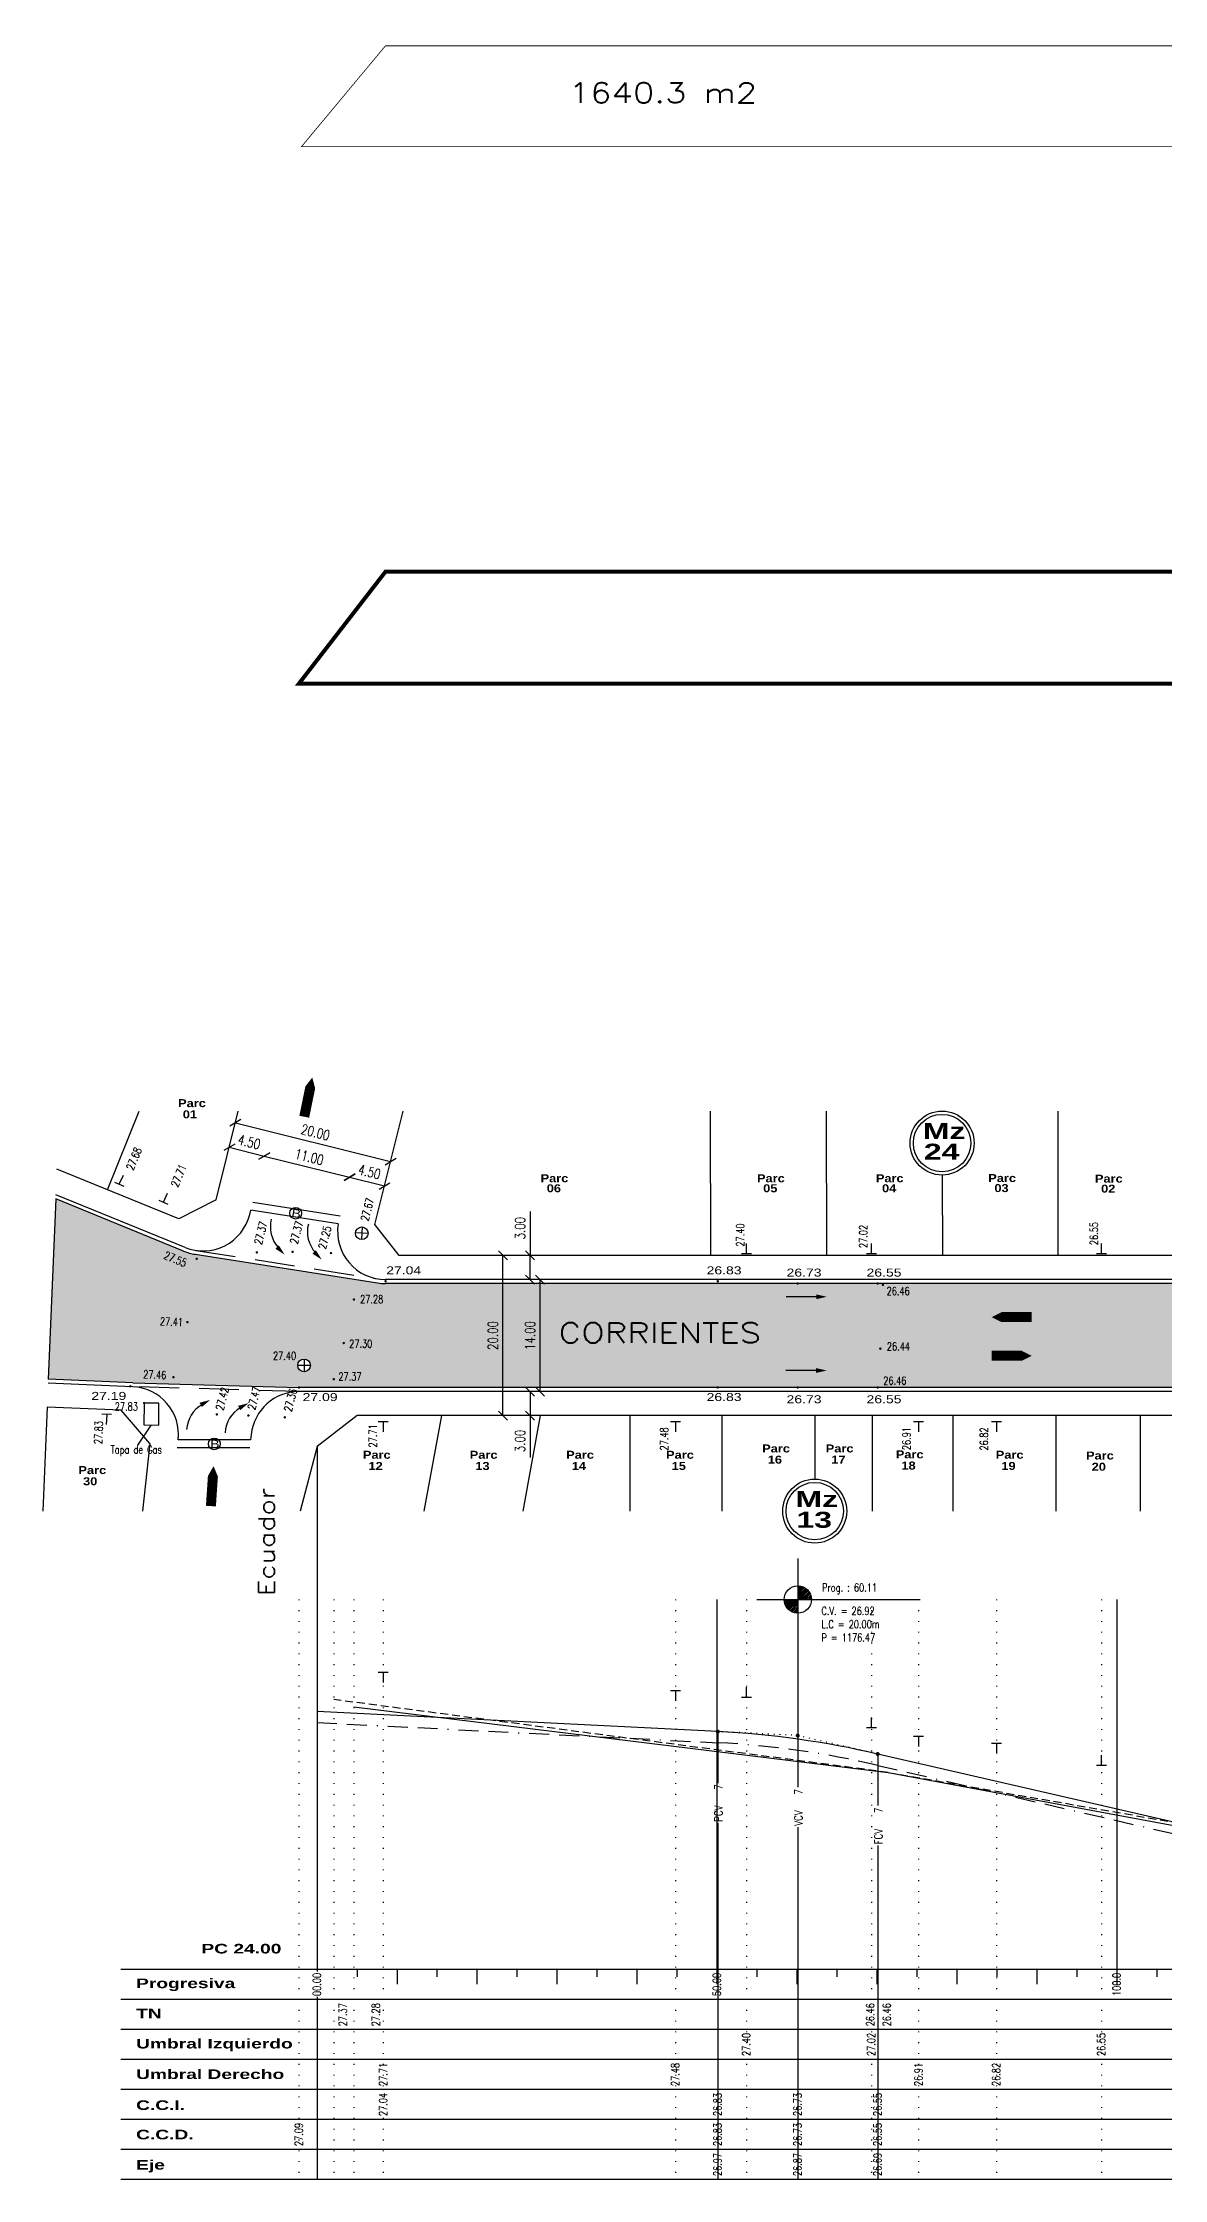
# Model space of a CAD drawing. Header units: millimetres. Extents: x 2417 to 3577, y 653 to 1650.
# Drawn here: x 2417.1 to 2557.4, y 1127 to 1394 of the extents above; entities that cross this region are included whole.
import ezdxf

# ---------------------------------------------------------------- set-up
doc = ezdxf.new("R2010")
doc.units = ezdxf.units.MM
doc.header["$MEASUREMENT"] = 0
for name, pattern in [('BORDER2', [0.875, 0.25, -0.125, 0.25, -0.125, 0, -0.125]), ('DOT2', [0.125, 0, -0.125]), ('HIDDENX2', [0.75, 0.5, -0.25])]:
    doc.linetypes.add(name, pattern=pattern)
for name, color, linetype in [('Badenes', 254, 'Continuous'), ('Bordes', 2, 'Continuous'), ('Calles', 2, 'Continuous'), ('CordonCuneta', 254, 'Continuous'), ('CordonIntegral', 2, 'Continuous'), ('CotasProy', 2, 'Continuous'), ('CotasTN', 30, 'Continuous'), ('Dim', 254, 'Continuous'), ('DireccionAgua', 2, 'Continuous'), ('EjeProy', 8, 'Continuous'), ('LineAux', 7, 'Continuous'), ('LOTES', 7, 'Continuous'), ('MANZANAS', 7, 'Continuous'), ('Nomenclatura', 2, 'Continuous'), ('PavProyectado', 254, 'Continuous'), ('Sup', 1, 'Continuous'), ('TnDer', 92, 'HIDDENX2'), ('TnIzq', 240, 'Continuous')]:
    doc.layers.add(name, color=color, linetype=linetype)
doc.styles.add('Arial Black DAM', font='')
doc.styles.add('SimplexDAM', font='simplex.shx', dxfattribs={"width": 0.75})
doc.styles.add('WMF-Arial0', font='ARIAL.TTF')
doc.styles.get('Arial Black DAM').set_extended_font_data('Arial Black')
doc.dimstyles.new('Dam2', dxfattribs={"dimtxt": 1.25, "dimasz": 1.125, "dimexe": 1.25, "dimexo": 0.625, "dimtad": 1, "dimzin": 1, "dimdsep": 46, "dimtxsty": 'SimplexDAM', "dimblk": 'OBLIQUE', "dimcen": 1, "dimse1": 1, "dimse2": 1, "dimclrd": 254, "dimclrt": 254, "dimaunit": 1, "dimadec": 4, "dimazin": 0, "dimtfac": 1, "dimtmove": 0, "dimatfit": 3, "dimldrblk": 'OBLIQUE', "dimfxl": 1, "dimarcsym": 0})

# ---------------------------------------------------------------- blocks, each defined once
blk = doc.blocks.new('umbral')
at = {"layer": 'CotasTN'}
for points in [[(-0.625, 0), (0.625, 0)], [(0, 0), (0, 1.25)]]:
    blk.add_lwpolyline(points, dxfattribs=at)
blk = doc.blocks.new('_Oblique')
at = {"color": 0, "linetype": 'ByBlock', "lineweight": -2}
blk.add_line((-0.5, -0.5), (0.5, 0.5), dxfattribs=at)
blk = doc.blocks.new('*D92')
at = {"layer": 'DEFPOINTS', "color": 0}
for p in [(2474.67, 1242.46), (2474.67, 1242.46), (2474.67, 1222.46)]:
    blk.add_point(p, dxfattribs=at)
at = {"layer": 'PavProyectado', "color": 254, "lineweight": -2}
blk.add_line((2474.67, 1222.46), (2474.67, 1242.46), dxfattribs=at)
at = {"layer": 'PavProyectado', "color": 254, "lineweight": -2, "xscale": 1.125, "yscale": 1.125, "zscale": 1.125}
for p, rotation in [((2474.67, 1242.46), 90), ((2474.67, 1222.46), 270)]:
    blk.add_blockref('_Oblique', p, dxfattribs=dict(at, rotation=rotation))
at = {"layer": 'PavProyectado', "color": 254, "insert": (2473.42, 1232.46), "char_height": 1.25, "attachment_point": 5, "rotation": 90, "style": 'SimplexDAM'}
blk.add_mtext('20.00', dxfattribs=at)
blk = doc.blocks.new('*D93')
at = {"layer": 'DEFPOINTS', "color": 0}
for p in [(2478.07, 1225.46), (2479.32, 1225.46), (2479.32, 1222.46)]:
    blk.add_point(p, dxfattribs=at)
at = {"layer": 'Dim', "color": 254, "lineweight": -2}
for p, q in [((2478.07, 1225.46), (2478.07, 1222.46)), ((2478.07, 1222.46), (2478.07, 1217.23))]:
    blk.add_line(p, q, dxfattribs=at)
at = {"layer": 'Dim', "color": 254, "lineweight": -2, "xscale": 1.125, "yscale": 1.125, "zscale": 1.125}
for p, rotation in [((2478.07, 1225.46), 90), ((2478.07, 1222.46), 270)]:
    blk.add_blockref('_Oblique', p, dxfattribs=dict(at, rotation=rotation))
at = {"layer": 'Dim', "color": 254, "insert": (2476.82, 1219.28), "char_height": 1.25, "attachment_point": 5, "rotation": 90, "style": 'SimplexDAM'}
blk.add_mtext('3.00', dxfattribs=at)
blk = doc.blocks.new('*D94')
at = {"layer": 'DEFPOINTS', "color": 0}
for p in [(2479.32, 1239.46), (2479.32, 1239.46), (2478.07, 1225.46)]:
    blk.add_point(p, dxfattribs=at)
at = {"layer": 'PavProyectado', "color": 254, "lineweight": -2}
blk.add_line((2479.32, 1225.46), (2479.32, 1239.46), dxfattribs=at)
at = {"layer": 'PavProyectado', "color": 254, "lineweight": -2, "xscale": 1.125, "yscale": 1.125, "zscale": 1.125}
for p, rotation in [((2479.32, 1239.46), 90), ((2479.32, 1225.46), 270)]:
    blk.add_blockref('_Oblique', p, dxfattribs=dict(at, rotation=rotation))
at = {"layer": 'PavProyectado', "color": 254, "insert": (2478.07, 1232.46), "char_height": 1.25, "attachment_point": 5, "rotation": 90, "style": 'SimplexDAM'}
blk.add_mtext('14.00', dxfattribs=at)
blk = doc.blocks.new('*D95')
at = {"layer": 'DEFPOINTS', "color": 0}
for p in [(2478.07, 1242.46), (2478.07, 1242.46), (2478.07, 1239.46)]:
    blk.add_point(p, dxfattribs=at)
at = {"layer": 'Dim', "color": 254, "lineweight": -2}
for p in [(2478.07, 1247.94), (2478.07, 1239.46)]:
    blk.add_line(p, (2478.07, 1242.46), dxfattribs=at)
at = {"layer": 'Dim', "color": 254, "lineweight": -2, "xscale": 1.125, "yscale": 1.125, "zscale": 1.125}
for p, rotation in [((2478.07, 1242.46), 90), ((2478.07, 1239.46), 270)]:
    blk.add_blockref('_Oblique', p, dxfattribs=dict(at, rotation=rotation))
at = {"layer": 'Dim', "color": 254, "insert": (2476.82, 1245.88), "char_height": 1.25, "attachment_point": 5, "rotation": 90, "style": 'SimplexDAM'}
blk.add_mtext('3.00', dxfattribs=at)
blk = doc.blocks.new('*D96')
at = {"layer": 'DEFPOINTS', "color": 0}
for p in [(2441.22, 1259.05), (2460.63, 1254.22), (2460.63, 1254.22)]:
    blk.add_point(p, dxfattribs=at)
at = {"layer": 'Dim', "color": 254, "lineweight": -2}
blk.add_line((2441.22, 1259.05), (2460.63, 1254.22), dxfattribs=at)
at = {"layer": 'Dim', "color": 254, "lineweight": -2, "xscale": 1.125, "yscale": 1.125, "zscale": 1.125}
for p, rotation in [((2441.22, 1259.05), 166.0402999999989), ((2460.63, 1254.22), 346.0402999999989)]:
    blk.add_blockref('_Oblique', p, dxfattribs=dict(at, rotation=rotation))
at = {"layer": 'Dim', "color": 254, "insert": (2451.23, 1257.85), "char_height": 1.25, "attachment_point": 5, "rotation": 346.0403, "style": 'SimplexDAM'}
blk.add_mtext('20.00', dxfattribs=at)
blk = doc.blocks.new('*D97')
at = {"layer": 'DEFPOINTS', "color": 0}
for p in [(2441.47, 1260.03), (2445.84, 1258.94), (2444.83, 1254.89)]:
    blk.add_point(p, dxfattribs=at)
at = {"layer": 'Dim', "color": 254, "lineweight": -2}
blk.add_line((2440.46, 1255.98), (2444.83, 1254.89), dxfattribs=at)
at = {"layer": 'Dim', "color": 254, "lineweight": -2, "xscale": 1.125, "yscale": 1.125, "zscale": 1.125}
for p, rotation in [((2440.46, 1255.98), 166.0402999999989), ((2444.83, 1254.89), 346.0402999999989)]:
    blk.add_blockref('_Oblique', p, dxfattribs=dict(at, rotation=rotation))
at = {"layer": 'Dim', "color": 254, "insert": (2442.95, 1256.65), "char_height": 1.25, "attachment_point": 5, "rotation": 346.0403, "style": 'SimplexDAM'}
blk.add_mtext('4.50', dxfattribs=at)
blk = doc.blocks.new('*D98')
at = {"layer": 'DEFPOINTS', "color": 0}
for p in [(2445.84, 1258.94), (2455.5, 1252.24), (2455.5, 1252.24)]:
    blk.add_point(p, dxfattribs=at)
at = {"layer": 'Dim', "color": 254, "lineweight": -2}
blk.add_line((2444.83, 1254.89), (2455.5, 1252.24), dxfattribs=at)
at = {"layer": 'Dim', "color": 254, "lineweight": -2, "xscale": 1.125, "yscale": 1.125, "zscale": 1.125}
for p, rotation in [((2444.83, 1254.89), 166.0402999999989), ((2455.5, 1252.24), 346.0402999999989)]:
    blk.add_blockref('_Oblique', p, dxfattribs=dict(at, rotation=rotation))
at = {"layer": 'Dim', "color": 254, "insert": (2450.47, 1254.78), "char_height": 1.25, "attachment_point": 5, "rotation": 346.0403, "style": 'SimplexDAM'}
blk.add_mtext('11.00', dxfattribs=at)
blk = doc.blocks.new('*D99')
at = {"layer": 'DEFPOINTS', "color": 0}
for p in [(2455.5, 1252.24), (2459.87, 1251.15), (2460, 1251.67)]:
    blk.add_point(p, dxfattribs=at)
at = {"layer": 'Dim', "color": 254, "lineweight": -2}
blk.add_line((2455.5, 1252.24), (2459.87, 1251.15), dxfattribs=at)
at = {"layer": 'Dim', "color": 254, "lineweight": -2, "xscale": 1.125, "yscale": 1.125, "zscale": 1.125}
for p, rotation in [((2455.5, 1252.24), 166.0402999999989), ((2459.87, 1251.15), 346.0402999999989)]:
    blk.add_blockref('_Oblique', p, dxfattribs=dict(at, rotation=rotation))
at = {"layer": 'Dim', "color": 254, "insert": (2457.99, 1252.91), "char_height": 1.25, "attachment_point": 5, "rotation": 346.0403, "style": 'SimplexDAM'}
blk.add_mtext('4.50', dxfattribs=at)

msp = doc.modelspace()

# ---------------------------------------------------------------- hatches: boundary and pattern name
at = {"layer": 'Dim'}
h = msp.add_hatch(dxfattribs=at)
h.set_pattern_fill('LINE', color=256, scale=0.046875, angle=45, style=0)
h.set_pattern_definition([(45, (2624.75019, 996.9559), (-0.10523738, 0.10523738), [])])
h.paths.add_polyline_path([(2511.537, 1201.187), (2511.537, 1199.477), (2513.247, 1199.477, 0.4142136)])
h.paths.add_polyline_path([(2511.537, 1197.768), (2511.537, 1199.477), (2509.828, 1199.477, 0.4142136)])
at = {"layer": 'PavProyectado'}
h = msp.add_hatch(dxfattribs=at)
h.set_pattern_fill('DOTS', color=256, scale=10, style=0)
h.paths.add_polyline_path([(2587.785, 1239.277), (2571.016, 1238.965, -0.0064053), (2570.849, 1238.961, -1.0028888), (2570.699, 1238.961), (2521.612, 1238.961, -1), (2521.462, 1238.961), (2511.612, 1238.961, -1), (2511.462, 1238.961), (2460.001, 1238.961, -0.0393164), (2458.984, 1239.041), (2436.195, 1242.612, -0.0583005), (2434.739, 1243.015), (2418.753, 1249.522), (2417.816, 1226.995), (2428.38, 1226.556, -0.000094), (2428.382, 1226.556), (2449.094, 1225.963, -0.9857936), (2449.244, 1225.961), (2501.463, 1225.961, -1.1257799), (2501.612, 1225.961), (2511.462, 1225.961, -1), (2511.612, 1225.961), (2521.462, 1225.961, -1), (2521.612, 1225.961), (2565.782, 1225.961, -0.9316386), (2565.931, 1225.971), (2585.158, 1228.71)])
h.paths.add_polyline_path([(2454.762, 1231.444, -1), (2454.77, 1231.594, -1)], flags=16)
h.paths.add_polyline_path([(2456.045, 1237.036, -1), (2456.038, 1236.887, -1)], flags=16)
h.paths.add_polyline_path([(2453.519, 1226.923, -1), (2453.527, 1227.073, -1)], flags=16)
h.paths.add_polyline_path([(2449.017, 1228.723, -1), (2450.601, 1228.723, -1)], flags=16)
h.paths.add_polyline_path([(2435.228, 1234.211, -1), (2435.221, 1234.061, -1)], flags=16)
h.paths.add_polyline_path([(2436.387, 1242.13, -1), (2436.379, 1241.98, -1)], flags=16)
h.paths.add_polyline_path([(2433.47, 1227.168, -1), (2433.478, 1227.318, -1)], flags=16)
h.paths.add_polyline_path([(2521.868, 1230.893, -1), (2521.86, 1230.743, -1)], flags=16)
h.paths.add_polyline_path([(2522.198, 1238.86, -1), (2522.19, 1238.71, -1)], flags=16)
h.paths.add_polyline_path([(2570.065, 1231.01, -1), (2570.057, 1230.86, -1)], flags=16)
h.paths.add_polyline_path([(2571.808, 1238.24, -1), (2571.8, 1238.09, -1)], flags=16)
h.paths.add_polyline_path([(2586.173, 1234.22, -1), (2586.165, 1234.07, -1)], flags=16)
h.paths.add_polyline_path([(2472.483, 1230.273), (2472.483, 1234.648), (2474.358, 1234.648), (2474.358, 1230.273)], flags=24)
h.paths.add_polyline_path([(2477.135, 1230.362), (2477.135, 1234.559), (2479.01, 1234.559), (2479.01, 1230.362)], flags=24)
h.paths.add_polyline_path([(2453.852, 1226.579), (2457.352, 1226.579), (2457.352, 1228.079), (2453.852, 1228.079)], flags=24)
h.paths.add_polyline_path([(2443.866, 1222.783), (2444.736, 1226.173), (2443.283, 1226.546), (2442.413, 1223.155)], flags=9)
h.paths.add_polyline_path([(2445.673, 1229.174), (2449.173, 1229.174), (2449.173, 1230.674), (2445.673, 1230.674)], flags=24)
h.paths.add_polyline_path([(2431.507, 1233.502), (2434.683, 1233.369), (2434.745, 1234.868), (2431.569, 1235.001)], flags=24)
h.paths.add_polyline_path([(2431.872, 1241.967), (2435.108, 1240.633), (2435.679, 1242.02), (2432.443, 1243.353)], flags=24)
h.paths.add_polyline_path([(2429.419, 1226.889), (2432.88, 1226.744), (2432.943, 1228.243), (2429.481, 1228.388)], flags=24)
h.paths.add_polyline_path([(2456.564, 1236.246), (2460.064, 1236.246), (2460.064, 1237.746), (2456.564, 1237.746)], flags=24)
h.paths.add_polyline_path([(2455.203, 1230.688), (2458.703, 1230.688), (2458.703, 1232.188), (2455.203, 1232.188)], flags=24)
h.paths.add_polyline_path([(2565.898, 1225.901), (2569.362, 1225.901), (2569.362, 1227.401), (2565.898, 1227.401)], flags=9)
h.paths.add_polyline_path([(2522.398, 1237.263), (2525.862, 1237.263), (2525.862, 1238.763), (2522.398, 1238.763)], flags=24)
h.paths.add_polyline_path([(2522.431, 1230.344), (2525.967, 1230.344), (2525.967, 1231.844), (2522.431, 1231.844)], flags=24)
h.paths.add_polyline_path([(2521.979, 1226.066), (2525.444, 1226.066), (2525.444, 1227.566), (2521.979, 1227.566)], flags=24)
h.paths.add_polyline_path([(2565.818, 1230.286), (2568.997, 1230.286), (2568.997, 1231.786), (2565.818, 1231.786)], flags=24)
h.paths.add_polyline_path([(2569.162, 1236.161), (2572.662, 1236.161), (2572.662, 1237.661), (2569.162, 1237.661)], flags=24)
h.paths.add_polyline_path([(2586.7, 1234.343), (2587.57, 1237.734), (2586.117, 1238.106), (2585.247, 1234.716)], flags=25)
h.paths.add_polyline_path([(2481.025, 1230.928), (2509.805, 1230.928), (2509.805, 1234.678), (2481.025, 1234.678)], flags=24)

# ---------------------------------------------------------------- linework, layer by layer
at = {"color": 2}
for p, q in [((2451.431, 1218.593), (2451.431, 1152.976)), ((2426.898, 1149.512), (2709.211, 1149.512)), ((2451.431, 1149.799), (2451.431, 1127.012)), ((2426.898, 1145.762), (2709.211, 1145.762)), ((2426.898, 1142.012), (2709.211, 1142.012)), ((2426.898, 1138.262), (2709.211, 1138.262)), ((2426.898, 1134.512), (2709.211, 1134.512)), ((2426.898, 1130.762), (2709.211, 1130.762)), ((2426.898, 1127.012), (2709.211, 1127.012))]:
    msp.add_line(p, q, dxfattribs=at)
for p, q in [((2426.898, 1153.262), (2451.431, 1153.262)), ((2451.431, 1153.262), (2709.211, 1153.262))]:
    msp.add_line(p, q)
at = {"color": 2, "const_width": 0.5}
msp.add_lwpolyline([(2460.001, 1327.934), (2449.169, 1313.934), (2565.857, 1313.934, -0.2307756), (2570.584, 1311.629, -0.167433), (2571.857, 1307.934), (2571.68, 1306.486), (2583.431, 1308.16, -0.1617306), (2586.731, 1316.16, -0.2338434), (2590.427, 1317.434), (2700.169, 1317.434, -0.2307763), (2704.896, 1315.13, -0.2307763), (2705.992, 1309.987), (2711.71, 1332.987, -0.1132374), (2709.583, 1329.708, -0.166936), (2705.887, 1328.434), (2597.69, 1328.434), (2570.774, 1327.934)], format="xyb", close=True, dxfattribs=at)
at = {"color": 2}
for points in [[(2449.834, 1259.799, 1.25, 1.25, 0), (2450.335, 1262.248, 2.5, 0, 0), (2450.837, 1264.697, 0, 0, 0)], [(2540.784, 1234.761, 1.25, 1.25, 0), (2538.284, 1234.761, 2.5, 0, 0), (2535.784, 1234.761, 0, 0, 0)], [(2535.784, 1229.922, 1.25, 1.25, 0), (2538.284, 1229.922, 2.5, 0, 0), (2540.784, 1229.922, 0, 0, 0)], [(2438.163, 1211.14, 1.25, 1.25, 0), (2438.329, 1213.635, 2.5, 0, 0), (2438.495, 1216.129, 0, 0, 0)]]:
    msp.add_lwpolyline(points, format="xyseb", dxfattribs=at)
at = {"layer": 'Badenes', "linetype": 'HIDDENX2', "ltscale": 10}
for p, q in [((2436.272, 1243.105), (2459.084, 1239.531)), ((2449.169, 1225.461), (2428.36, 1226.056))]:
    msp.add_line(p, q, dxfattribs=at)
at = {"layer": 'Bordes'}
for p, q in [((2454.076, 1246.403), (2443.144, 1248.115)), ((2454.316, 1247.377), (2443.386, 1249.09)), ((2443.03, 1218.415), (2433.924, 1218.413)), ((2443.096, 1219.415), (2434.076, 1219.413))]:
    msp.add_line(p, q, dxfattribs=at)
for centre in [(2448.759, 1247.742), (2438.582, 1218.914)]:
    msp.add_circle(centre, 0.734, dxfattribs=at)
at = {"layer": 'CordonCuneta', "color": 8, "linetype": 'BORDER2', "ltscale": 10}
msp.add_lwpolyline([(2451.431, 1184.091), (2501.537, 1181.565, -0.0450823), (2521.533, 1178.74), (2565.857, 1168.51)], format="xyb", dxfattribs=at)
at = {"layer": 'CordonIntegral', "ltscale": 0.125}
for p, q in [((2434.928, 1243.478), (2418.775, 1250.053)), ((2443.013, 1247.588), (2443.144, 1248.115)), ((2572.32, 1239.461), (2460.001, 1239.461)), ((2428.36, 1226.056), (2417.795, 1226.495)), ((2565.857, 1225.461), (2449.169, 1225.461)), ((2443.205, 1220.109), (2443.129, 1219.415))]:
    msp.add_line(p, q, dxfattribs=at)
for centre, start, end in [((2437.19, 1249.035), 247.8494, 346.0403), ((2460.001, 1245.461), 170.96879, 270), ((2428.111, 1220.061), 353.80014, 87.61877), ((2449.169, 1219.461), 90, 173.80014)]:
    msp.add_arc(centre, 6, start, end, dxfattribs=at)
at = {"layer": 'CotasProy', "const_width": 0.15}
for points in [[(2460.002, 1239.316, 1), (2460.001, 1239.166, 1)], [(2501.538, 1239.316, 1), (2501.537, 1239.166, 1)], [(2511.538, 1239.036, 1), (2511.537, 1238.886, 1)], [(2521.538, 1239.036, 1), (2521.537, 1238.886, 1)], [(2428.084, 1226.188, 1), (2428.083, 1226.038, 1)], [(2449.17, 1226.036, 1), (2449.169, 1225.886, 1)], [(2511.538, 1226.036, 1), (2511.537, 1225.886, 1)], [(2521.538, 1226.036, 1), (2521.537, 1225.886, 1)]]:
    msp.add_lwpolyline(points, format="xyb", close=True, dxfattribs=at)
at = {"layer": 'CotasTN'}
for p, q in [((2457.823, 1245.211), (2456.24, 1245.277)), ((2457.065, 1246.035), (2456.999, 1244.453)), ((2450.601, 1228.723), (2449.017, 1228.723)), ((2449.809, 1229.516), (2449.809, 1227.931)), ((2430.712, 1221.282), (2428.999, 1218.754))]:
    msp.add_line(p, q, dxfattribs=at)
at = {"layer": 'CotasTN', "const_width": 0.15}
for points in [[(2436.387, 1242.13, 1), (2436.379, 1241.98, 1)], [(2443.902, 1242.925, 1), (2443.894, 1242.775, 1)], [(2448.382, 1242.99, 1), (2448.374, 1242.84, 1)], [(2453.179, 1242.84, 1), (2453.171, 1242.69, 1)], [(2456.045, 1237.036, 1), (2456.038, 1236.887, 1)], [(2522.198, 1238.86, 1), (2522.19, 1238.71, 1)], [(2435.228, 1234.211, 1), (2435.221, 1234.061, 1)], [(2454.77, 1231.594, 1), (2454.762, 1231.444, 1)], [(2521.868, 1230.893, 1), (2521.86, 1230.743, 1)], [(2433.478, 1227.318, 1), (2433.47, 1227.168, 1)], [(2453.527, 1227.073, 1), (2453.519, 1226.923, 1)], [(2429.818, 1224.086, 1), (2429.817, 1223.936, 1)], [(2438.907, 1222.672, 1), (2438.899, 1222.522, 1)], [(2442.848, 1222.537, 1), (2442.84, 1222.387, 1)], [(2447.402, 1222.306, 1), (2447.394, 1222.156, 1)]]:
    msp.add_lwpolyline(points, format="xyb", close=True, dxfattribs=at)
at = {"layer": 'CotasTN'}
msp.add_lwpolyline([(2429.818, 1224.011), (2429.79, 1221.291), (2431.634, 1221.273), (2431.662, 1223.992)], close=True, dxfattribs=at)
for points in [[(2460.338, 1190.362), (2459.088, 1190.362)], [(2459.713, 1190.362), (2459.713, 1189.112)], [(2505.126, 1187.262), (2505.126, 1188.512)], [(2496.869, 1188.062), (2495.619, 1188.062)], [(2496.244, 1188.062), (2496.244, 1186.812)], [(2504.501, 1187.262), (2505.751, 1187.262)], [(2520.126, 1183.462), (2521.376, 1183.462)], [(2520.751, 1183.462), (2520.751, 1184.712)], [(2527.276, 1182.362), (2526.026, 1182.362)], [(2526.651, 1182.362), (2526.651, 1181.112)], [(2537.006, 1181.462), (2535.756, 1181.462)], [(2536.381, 1181.462), (2536.381, 1180.212)], [(2548.887, 1178.762), (2550.137, 1178.762)], [(2549.512, 1178.762), (2549.512, 1180.012)]]:
    msp.add_lwpolyline(points, dxfattribs=at)
at = {"layer": 'CotasTN', "color": 7}
msp.add_circle((2457.032, 1245.244), 0.792, dxfattribs=at)
at = {"layer": 'Dim', "color": 7}
for p, q in [((2511.537, 1204.594), (2511.537, 1180.314)), ((2506.421, 1199.477), (2526.853, 1199.477))]:
    msp.add_line(p, q, dxfattribs=at)
msp.add_circle((2511.537, 1199.477), 1.71, dxfattribs=at)
at = {"layer": 'DireccionAgua', "linetype": 'Continuous'}
for p, q in [((2514, 1237.3), (2510.073, 1237.3)), ((2513.979, 1228.088), (2510.053, 1228.088))]:
    msp.add_line(p, q, dxfattribs=at)
for points in [[(2447.381, 1242.569, 0, 0.6, 0), (2446.448, 1243.509, 0.6, 0.6, 0)], [(2452.016, 1241.952, 0, 0.6, 0), (2451.084, 1242.893, 0.6, 0.6, 0)], [(2515.17, 1237.303, 0, 0.6, 0), (2513.845, 1237.298, 0.6, 0.6, 0)], [(2515.149, 1228.091, 0, 0.6, 0), (2513.824, 1228.086, 0.6, 0.6, 0)], [(2438.062, 1224.405, 0, 0.6, 0), (2436.886, 1223.795, 0.6, 0.6, 0)], [(2442.871, 1224.015, 0, 0.6, 0), (2441.696, 1223.405, 0.6, 0.6, 0)]]:
    msp.add_lwpolyline(points, format="xyseb", dxfattribs=at)
at = {"layer": 'DireccionAgua'}
for centre, start, end in [((2449.456, 1246.033), 165.68904, 222.081), ((2454.091, 1245.416), 165.68904, 222.081), ((2438.978, 1220.472), 120.10875, 176.50072), ((2443.787, 1220.082), 120.10875, 176.50072)]:
    msp.add_arc(centre, 3.861, start, end, dxfattribs=at)
at = {"layer": 'EjeProy'}
for p, q in [((2501.537, 1182.965), (2451.431, 1185.483)), ((2572.118, 1168.497), (2521.537, 1180.157))]:
    msp.add_line(p, q, dxfattribs=at)
at = {"layer": 'EjeProy', "color": 1, "linetype": 'DOT2', "ltscale": 5}
for p, q in [((2511.537, 1182.462), (2501.537, 1182.965)), ((2521.537, 1180.157), (2511.537, 1182.462))]:
    msp.add_line(p, q, dxfattribs=at)
at = {"layer": 'EjeProy', "color": 1, "const_width": 0.25}
for points in [[(2501.412, 1182.965, 1), (2501.662, 1182.965, 1)], [(2511.412, 1182.462, 1), (2511.662, 1182.462, 1)], [(2521.412, 1180.157, 1), (2521.662, 1180.157, 1)]]:
    msp.add_lwpolyline(points, format="xyb", close=True, dxfattribs=at)
at = {"layer": 'EjeProy'}
msp.add_arc((2495.703, 1068.773), 114.341, 76.94192, 87.07533, dxfattribs=at)
at = {"layer": 'LineAux', "linetype": 'DOT2', "ltscale": 10}
for p, q in [((2449.169, 1199.477), (2449.169, 1127.012)), ((2453.523, 1199.477), (2453.523, 1127.012)), ((2456.042, 1199.477), (2456.042, 1127.012)), ((2459.713, 1199.477), (2459.713, 1127.012)), ((2496.244, 1199.477), (2496.244, 1127.012)), ((2505.126, 1199.477), (2505.126, 1127.012)), ((2520.751, 1199.477), (2520.751, 1127.012)), ((2526.651, 1199.477), (2526.651, 1127.012)), ((2536.381, 1199.477), (2536.381, 1127.012)), ((2549.512, 1199.477), (2549.512, 1127.012))]:
    msp.add_line(p, q, dxfattribs=at)
at = {"layer": 'LineAux', "color": 1}
for p, q in [((2501.431, 1199.477), (2501.431, 1151.387)), ((2551.431, 1199.477), (2551.431, 1151.387)), ((2456.431, 1153.262), (2456.431, 1152.325)), ((2461.431, 1153.262), (2461.431, 1152.325)), ((2461.431, 1153.262), (2461.431, 1151.387)), ((2466.431, 1153.262), (2466.431, 1152.325)), ((2471.431, 1153.262), (2471.431, 1151.387)), ((2476.431, 1153.262), (2476.431, 1152.325)), ((2481.431, 1153.262), (2481.431, 1151.387)), ((2486.431, 1153.262), (2486.431, 1152.325)), ((2491.431, 1153.262), (2491.431, 1152.325)), ((2491.431, 1153.262), (2491.431, 1151.387)), ((2496.431, 1153.262), (2496.431, 1152.325)), ((2506.431, 1153.262), (2506.431, 1152.325)), ((2511.431, 1153.262), (2511.431, 1151.387)), ((2516.431, 1153.262), (2516.431, 1152.325)), ((2521.431, 1153.262), (2521.431, 1151.387)), ((2526.431, 1153.262), (2526.431, 1152.325)), ((2531.431, 1153.262), (2531.431, 1152.325)), ((2531.431, 1153.262), (2531.431, 1151.387)), ((2536.431, 1153.262), (2536.431, 1152.325)), ((2541.431, 1153.262), (2541.431, 1152.325)), ((2541.431, 1153.262), (2541.431, 1151.387)), ((2546.431, 1153.262), (2546.431, 1152.325)), ((2551.431, 1153.262), (2551.431, 1151.387)), ((2556.431, 1153.262), (2556.431, 1152.325))]:
    msp.add_line(p, q, dxfattribs=at)
at = {"layer": 'LineAux', "color": 254}
for p, q in [((2501.537, 1182.965), (2501.537, 1176.513)), ((2511.537, 1182.462), (2511.537, 1176.01)), ((2521.537, 1180.157), (2521.537, 1173.705)), ((2501.537, 1171.538), (2501.537, 1127.012)), ((2511.537, 1171.035), (2511.537, 1127.012)), ((2521.537, 1168.73), (2521.537, 1127.012))]:
    msp.add_line(p, q, dxfattribs=at)
at = {"layer": 'LOTES'}
for p, q in [((2425.229, 1250.665), (2429.192, 1260.511)), ((2500.589, 1260.511), (2500.62, 1242.461)), ((2515.089, 1260.511), (2515.12, 1242.461)), ((2544.12, 1242.461), (2544.12, 1260.511)), ((2529.603, 1252.508), (2529.62, 1242.461)), ((2417.671, 1223.498), (2417.131, 1210.511)), ((2467.012, 1222.461), (2464.777, 1210.511)), ((2479.322, 1222.461), (2477.181, 1210.511)), ((2490.548, 1222.461), (2490.548, 1210.511)), ((2502.048, 1222.461), (2502.048, 1210.511)), ((2513.663, 1222.461), (2513.663, 1214.512)), ((2520.828, 1222.461), (2520.828, 1210.511)), ((2530.918, 1222.461), (2530.918, 1210.511)), ((2543.818, 1222.461), (2543.818, 1210.511)), ((2554.348, 1222.461), (2554.348, 1210.511))]:
    msp.add_line(p, q, dxfattribs=at)
at = {"layer": 'MANZANAS'}
for p, q in [((2438.827, 1249.404), (2441.588, 1260.511)), ((2458.675, 1246.343), (2462.197, 1260.511)), ((2434.157, 1247.03), (2418.907, 1253.238)), ((2438.827, 1249.404), (2434.157, 1247.03)), ((2461.71, 1242.461), (2458.675, 1246.343)), ((2569.12, 1242.461), (2461.71, 1242.461)), ((2426.943, 1223.113), (2417.671, 1223.498)), ((2430.507, 1218.97), (2426.943, 1223.113)), ((2456.452, 1222.461), (2451.431, 1218.593)), ((2564.148, 1222.461), (2456.452, 1222.461)), ((2430.507, 1218.97), (2429.588, 1210.511)), ((2451.431, 1218.593), (2449.333, 1210.511))]:
    msp.add_line(p, q, dxfattribs=at)
at = {"layer": 'Nomenclatura'}
for centre, radius in [((2529.589, 1256.51), 4.001), ((2529.589, 1256.51), 3.591), ((2513.663, 1210.511), 4.001), ((2513.663, 1210.511), 3.591)]:
    msp.add_circle(centre, radius, dxfattribs=at)
at = {"layer": 'PavProyectado', "color": 254}
for p, q in [((2418.753, 1249.522), (2417.816, 1226.995)), ((2434.739, 1243.015), (2418.753, 1249.522)), ((2436.195, 1242.612), (2459.006, 1239.037)), ((2570.774, 1238.961), (2460.001, 1238.961)), ((2428.382, 1226.556), (2417.816, 1226.995)), ((2428.382, 1226.556), (2449.169, 1225.961)), ((2565.857, 1225.961), (2449.169, 1225.961))]:
    msp.add_line(p, q, dxfattribs=at)
at = {"layer": 'PavProyectado', "color": 254, "const_width": 0.15}
msp.add_lwpolyline([(2501.538, 1226.045, 1), (2501.537, 1225.895, 1)], format="xyb", close=True, dxfattribs=at)
at = {"layer": 'PavProyectado', "color": 254}
msp.add_circle((2449.809, 1228.723), 0.792, dxfattribs=at)
for centre, start, end in [((2437.19, 1249.035), 247.8494, 261.19578), ((2460.001, 1245.461), 260.99398, 270), ((2428.111, 1220.061), 87.608, 87.61877)]:
    msp.add_arc(centre, 6.5, start, end, dxfattribs=at)
at = {"layer": 'Sup', "const_width": 0.1}
msp.add_lwpolyline([(2585.674, 1383.843), (2588.873, 1393.974), (2570.932, 1393.64), (2459.989, 1393.64), (2449.49, 1381.04), (2566.011, 1381.04)], close=True, dxfattribs=at)
at = {"layer": 'TnDer', "ltscale": 2}
for points in [[(2522.847, 1177.862), (2453.523, 1186.962)], [(2522.847, 1177.862), (2568.736, 1169.862), (2590.966, 1165.262), (2614.088, 1165.262), (2632.07, 1165.262), (2644.727, 1165.462), (2660.722, 1167.262), (2680.868, 1171.762), (2697.011, 1178.962)]]:
    msp.add_lwpolyline(points, dxfattribs=at)
at = {"layer": 'TnIzq'}
msp.add_lwpolyline([(2456.042, 1186.062), (2522.847, 1177.862), (2571.804, 1168.762), (2593.286, 1165.062), (2614.088, 1165.362), (2632.07, 1165.562), (2644.727, 1165.462), (2660.722, 1167.262), (2680.868, 1172.262), (2697.011, 1180.462)], dxfattribs=at)

# ---------------------------------------------------------------- block references
at = {"layer": 'CotasTN'}
for p, rotation in [((2426.687, 1251.376), 334.9824664498274), ((2432.218, 1249.125), 334.9824664498274), ((2505.126, 1242.719), 9.567903620512624e-12), ((2520.751, 1242.719), 9.567903620512624e-12), ((2549.512, 1242.719), 9.567903620512624e-12), ((2425.128, 1222.606), 177.6080011790758), ((2459.713, 1221.677), 179.9999999999966), ((2496.244, 1221.677), 179.9999999999966), ((2526.651, 1221.677), 179.9999999999966), ((2536.381, 1221.677), 179.9999999999966)]:
    msp.add_blockref('umbral', p, dxfattribs=dict(at, rotation=rotation))

# ---------------------------------------------------------------- texts
at = {"color": 1, "style": 'Arial Black DAM', "width": 1.25}
for s, p in [('PC 24.00', (2436.974, 1155.232)), ('Progresiva', (2428.807, 1150.901)), ('TN', (2428.807, 1147.136)), ('Umbral Izquierdo', (2428.807, 1143.362)), ('Umbral Derecho', (2428.807, 1139.541)), ('C.C.I.', (2428.807, 1135.674)), ('C.C.D.', (2428.807, 1132.002)), ('Eje', (2428.807, 1128.219))]:
    msp.add_text(s, height=1.2, dxfattribs=at).set_placement(p)
at = {"layer": 'Bordes', "style": 'WMF-Arial0', "width": 1.25}
for rotation, p in [(351.09488, (2448.182, 1247.319)), (0.01077, (2438.077, 1218.407))]:
    msp.add_text('B', height=1, rotation=rotation, dxfattribs=at).set_placement(p)
at = {"layer": 'Calles', "style": 'SimplexDAM', "width": 1.25}
msp.add_text('Ecuador', height=2, rotation=90, dxfattribs=at).set_placement((2446.12, 1199.901))
at = {"layer": 'CotasProy', "style": 'WMF-Arial0', "width": 1.25}
for s, p in [('27.04', (2460.081, 1240.104)), ('26.83', (2500.143, 1240.104)), ('26.73', (2510.143, 1239.824)), ('26.55', (2520.143, 1239.824)), ('27.19', (2423.211, 1224.412)), ('27.09', (2449.633, 1224.266)), ('26.83', (2500.143, 1224.274)), ('26.73', (2510.143, 1223.994)), ('26.55', (2520.143, 1223.994))]:
    msp.add_text(s, height=1, dxfattribs=at).set_placement(p)
at = {"layer": 'CotasTN', "style": 'SimplexDAM', "width": 0.75}
for s, rotation, p in [('27.68', 67.608, (2428.452, 1253.016)), ('27.71', 67.608, (2434.042, 1250.9)), ('27.67', 75.608, (2457.842, 1246.68)), ('27.37', 75.608, (2444.517, 1243.744)), ('27.37', 75.608, (2448.996, 1243.808)), ('27.25', 75.608, (2452.522, 1243.184)), ('27.40', 90, (2504.852, 1243.57)), ('27.02', 90, (2520.237, 1243.387)), ('26.55', 90, (2549.073, 1243.756)), ('27.55', 337.608, (2432.198, 1242.102)), ('27.41', 357.608, (2431.767, 1233.741)), ('27.46', 357.608, (2429.679, 1227.128)), ('27.42', 75.608, (2439.706, 1223.029)), ('27.47', 75.608, (2443.686, 1223.087)), ('27.36', 75.608, (2448.24, 1222.856)), ('27.83', 87.608, (2424.545, 1218.858)), ('27.71', 90, (2458.907, 1218.467)), ('27.48', 90, (2495.323, 1218.089)), ('26.91', 90, (2525.639, 1218.13)), ('26.82', 90, (2535.326, 1218.085)), ('00.00', 90, (2451.912, 1149.911)), ('50.00', 90, (2501.912, 1149.911)), ('100.0', 90, (2551.912, 1149.911)), ('27.37', 90, (2455.144, 1146.128)), ('27.28', 90, (2459.281, 1146.128)), ('26.46', 90, (2521.104, 1146.128)), ('26.46', 90, (2523.158, 1146.128)), ('27.40', 90, (2505.607, 1142.411)), ('27.02', 90, (2521.232, 1142.411)), ('26.55', 90, (2549.993, 1142.411)), ('27.71', 90, (2460.194, 1138.661)), ('27.48', 90, (2496.725, 1138.661)), ('26.91', 90, (2527.132, 1138.661)), ('26.82', 90, (2536.862, 1138.661)), ('27.04', 90, (2460.194, 1134.911)), ('26.83', 90, (2502.018, 1134.911)), ('26.73', 90, (2512.018, 1134.911)), ('26.55', 90, (2522.018, 1134.911)), ('27.09', 90, (2449.65, 1131.161)), ('26.83', 90, (2502.018, 1131.161)), ('26.73', 90, (2512.018, 1131.161)), ('26.55', 90, (2522.018, 1131.161)), ('26.97', 90, (2502.018, 1127.411)), ('26.87', 90, (2512.018, 1127.411)), ('26.69', 90, (2522.018, 1127.411))]:
    msp.add_text(s, height=1, rotation=rotation, dxfattribs=at).set_placement(p)
for s, p in [('27.28', (2456.814, 1236.496)), ('26.46', (2522.648, 1237.513)), ('27.30', (2455.453, 1230.938)), ('26.44', (2522.681, 1230.594)), ('27.40', (2445.923, 1229.424)), ('27.37', (2454.102, 1226.829)), ('26.46', (2522.229, 1226.316)), ('27.83', (2426.141, 1223.075)), ('Tapa de Gas', (2425.626, 1217.695))]:
    msp.add_text(s, height=1, dxfattribs=at).set_placement(p)
at = {"layer": 'Dim', "color": 7, "style": 'SimplexDAM', "width": 0.75}
msp.add_text('Prog. : 60.11', height=1, dxfattribs=at).set_placement((2514.573, 1200.462))
at = {"layer": 'Dim', "color": 7, "style": 'SimplexDAM', "width": 0.8}
for s, p in [('PCV   7', (2502.116, 1171.674)), ('VCV   7', (2512.116, 1171.172)), ('FCV   7', (2522.116, 1168.866))]:
    msp.add_text(s, height=1, rotation=90, dxfattribs=at).set_placement(p)
at = {"layer": 'Dim', "color": 7, "insert": (2514.5, 1198.54), "char_height": 1, "width": 13.713, "attachment_point": 1, "style": 'SimplexDAM'}
msp.add_mtext('C.V. = 26.92\\PL.C = 20.00m\\PP = 1176.47', dxfattribs=at)
at = {"layer": 'Nomenclatura', "style": 'Arial Black DAM'}
for s, p in [('Parc', (2434.062, 1261.001)), ('01', (2434.646, 1259.601)), ('Parc', (2479.386, 1251.614)), ('Parc', (2506.444, 1251.614)), ('Parc', (2521.308, 1251.614)), ('Parc', (2535.358, 1251.638)), ('Parc', (2548.699, 1251.567)), ('06', (2480.157, 1250.362)), ('05', (2507.215, 1250.362)), ('04', (2522.08, 1250.362)), ('03', (2536.13, 1250.385)), ('02', (2549.47, 1250.315)), ('Parc', (2457.168, 1217.056)), ('Parc', (2470.528, 1217.056)), ('Parc', (2482.585, 1217.056)), ('Parc', (2495.077, 1217.056)), ('Parc', (2507.093, 1217.847)), ('Parc', (2515.04, 1217.847)), ('Parc', (2523.8, 1217.109)), ('Parc', (2536.302, 1217.059)), ('Parc', (2547.588, 1216.961)), ('Parc', (2421.597, 1215.142)), ('12', (2457.868, 1215.657)), ('13', (2471.229, 1215.657)), ('14', (2483.286, 1215.657)), ('15', (2495.777, 1215.657)), ('16', (2507.794, 1216.447)), ('17', (2515.741, 1216.447)), ('18', (2524.501, 1215.71)), ('19', (2537.003, 1215.659)), ('20', (2548.289, 1215.561)), ('30', (2422.181, 1213.742))]:
    msp.add_text(s, height=1, dxfattribs=at).set_placement(p)
at = {"layer": 'Nomenclatura', "style": 'Arial Black DAM', "width": 1.25}
for s, p in [('Mz', (2527.17, 1257.008)), ('24', (2527.301, 1254.432)), ('Mz', (2511.244, 1211.01)), ('13', (2511.375, 1208.433))]:
    msp.add_text(s, height=2, dxfattribs=at).set_placement(p)
at = {"layer": 'PavProyectado', "color": 254, "style": 'SimplexDAM', "width": 1.25}
msp.add_text('CORRIENTES', height=2.5, dxfattribs=at).set_placement((2481.65, 1231.553))
at = {"layer": 'Sup', "style": 'SimplexDAM', "width": 1.25}
msp.add_text('1640.3 m2', height=2.5, dxfattribs=at).set_placement((2482.893, 1386.517))

# ---------------------------------------------------------------- dimensions: what is measured, and where the dimension line sits
at = {"layer": 'Dim'}
for p1, p2, distance, picture, middle in [((2441.468, 1260.029), (2445.836, 1258.944), -4.177, '*D97', (2442.946, 1256.646)), ((2441.225, 1259.049), (2460.634, 1254.224), 0, '*D96', (2451.231, 1257.849))]:
    dim = msp.add_aligned_dim(p1=p1, p2=p2, distance=distance, dimstyle='Dam2', dxfattribs=at)
    dim.commit()
    dim.dimension.update_dxf_attribs({"geometry": picture, "text_midpoint": middle})
for base, p1, p2, picture, middle in [((2455.503, 1252.237), (2445.836, 1258.944), (2455.503, 1252.237), '*D98', (2450.467, 1254.777)), ((2459.87, 1251.151), (2455.503, 1252.237), (2459.999, 1251.671), '*D99', (2457.988, 1252.907))]:
    dim = msp.add_linear_dim(base=base, p1=p1, p2=p2, angle=166.0403, dimstyle='Dam2', override={"dimtmove": 1}, dxfattribs=at)
    dim.commit()
    dim.dimension.update_dxf_attribs({"geometry": picture, "text_midpoint": middle})
dim = msp.add_linear_dim(base=(2478.072, 1242.461), p1=(2478.072, 1239.461), p2=(2478.072, 1242.461), angle=270, dimstyle='Dam2', override={"dimtmove": 1}, dxfattribs=at)
dim.commit()
dim.dimension.update_dxf_attribs({"geometry": '*D95', "text_midpoint": (2478.137, 1245.885), "dimtype": 160})
dim = msp.add_linear_dim(base=(2478.072, 1225.461), p1=(2479.322, 1222.461), p2=(2479.322, 1225.461), angle=90, dimstyle='Dam2', dxfattribs=at)
dim.commit()
dim.dimension.update_dxf_attribs({"geometry": '*D93', "text_midpoint": (2478.072, 1219.282), "dimtype": 161})
at = {"layer": 'PavProyectado', "color": 254}
dim = msp.add_aligned_dim(p1=(2474.671, 1222.461), p2=(2474.671, 1242.461), distance=0, dimstyle='Dam2', dxfattribs=at)
dim.commit()
dim.dimension.update_dxf_attribs({"geometry": '*D92', "text_midpoint": (2473.421, 1232.461)})
dim = msp.add_linear_dim(base=(2479.322, 1239.461), p1=(2478.072, 1225.461), p2=(2479.322, 1239.461), angle=270, dimstyle='Dam2', override={"dimtmove": 1}, dxfattribs=at)
dim.commit()
dim.dimension.update_dxf_attribs({"geometry": '*D94', "text_midpoint": (2478.072, 1232.461)})

doc.saveas('drawing.dxf')
